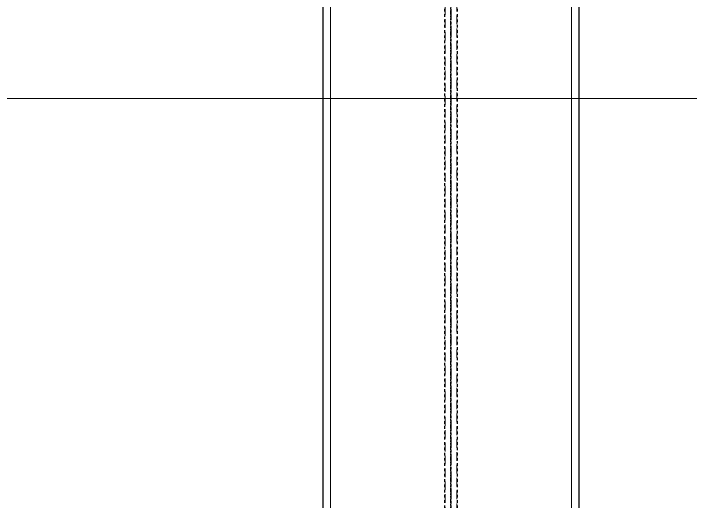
# Model space of a CAD drawing. Header units: millimetres. Extents: x -1319 to 21258, y 11161 to 27532.
# Drawn here: x 16902 to 17405, y 17983 to 18345 of the extents above; entities that cross this region are included whole.
import ezdxf

# ---------------------------------------------------------------- set-up
doc = ezdxf.new("R2010")
doc.units = ezdxf.units.MM
for name, pattern in [('CENTER', [12.7, 7.9375, -1.5875, 1.5875, -1.5875]), ('CENTER2', [1.125, 0.75, -0.125, 0.125, -0.125]), ('DXK_LINE_DOT2', [3.9198, 1.9599, -1.9599]), ('DXK_LINE_DOT5', [7.8785, 2.979, -0.9799, 0.9799, -0.9799, 0.9799, -0.9799]), ('HIDDEN', [9.525, 6.35, -3.175])]:
    doc.linetypes.add(name, pattern=pattern)
for name, color, linetype in [('1', 7, 'Continuous'), ('2', 7, 'Continuous'), ('4', 7, 'Continuous')]:
    doc.layers.add(name, color=color, linetype=linetype)
for name, color, linetype, lineweight in [('Belt', 4, 'Continuous', 9), ('CEN', 1, 'CENTER', 9), ('CENETR LINE', 1, 'CENTER2', 9), ('HIDDEN', 3, 'HIDDEN', 9), ('MAIN OBJECT', 2, 'Continuous', 18)]:
    doc.layers.add(name, color=color, linetype=linetype, lineweight=lineweight)

# ---------------------------------------------------------------- blocks, each defined once
blk = doc.blocks.new('A$Cfeb8c868')
at = {"layer": '1', "color": 4, "linetype": 'DXK_LINE_DOT2'}
for p, q in [((11495.3, -3279.35), (11495.3, -9694)), ((11504.7, -3279.35), (11504.7, -9694))]:
    blk.add_line(p, q, dxfattribs=at)
at = {"layer": '2', "color": 4, "linetype": 'DXK_LINE_DOT5'}
blk.add_line((11500, -10093.05), (11500, 2072.73), dxfattribs=at)
at = {"layer": '2', "color": 4, "linetype": 'Continuous'}
for p, q in [((11405, -5104.99), (11405, -7494.99)), ((11595, -5104.96), (11595, -7494.96))]:
    blk.add_line(p, q, dxfattribs=at)
at = {"layer": '4', "color": 4, "linetype": 'CENTER'}
blk.add_line((11500, -3000), (11500, -10000), dxfattribs=at)
blk = doc.blocks.new('A$C8184bacf')
at = {"layer": 'Belt', "color": 1}
blk.add_line((15503.83, -5199.99, 448149754.81), (2588.08, -5199.98, 448149754.85), dxfattribs=at)
at = {"layer": 'CEN', "color": 1}
blk.add_line((11500, 0, 448149755.6), (11500, -10000, 448149755.6), dxfattribs=at)
at = {"layer": 'CENETR LINE', "color": 1}
blk.add_line((11500, -7590, 448149755.6), (11500, -5010, 448149755.6), dxfattribs=at)
at = {"layer": 'HIDDEN', "color": 1}
for p, q in [((11495.6, -9995.6, 448149754.84), (11495.6, -4.4, 448149754.84)), ((11504.4, -4.4, 448149754.84), (11504.4, -9995.6, 448149754.84))]:
    blk.add_line(p, q, dxfattribs=at)
at = {"layer": 'MAIN OBJECT', "color": 1}
for p, q in [((11410.6, -9995.6, 448149754.84), (11410.6, -4.4, 448149754.84)), ((11589.4, -4.4, 448149754.84), (11589.4, -9995.6, 448149754.84))]:
    blk.add_line(p, q, dxfattribs=at)

msp = doc.modelspace()

# ---------------------------------------------------------------- block references
for name in ['A$C8184bacf', 'A$Cfeb8c868']:
    msp.add_blockref(name, (5726.78, 23482.01))

doc.saveas('drawing.dxf')
